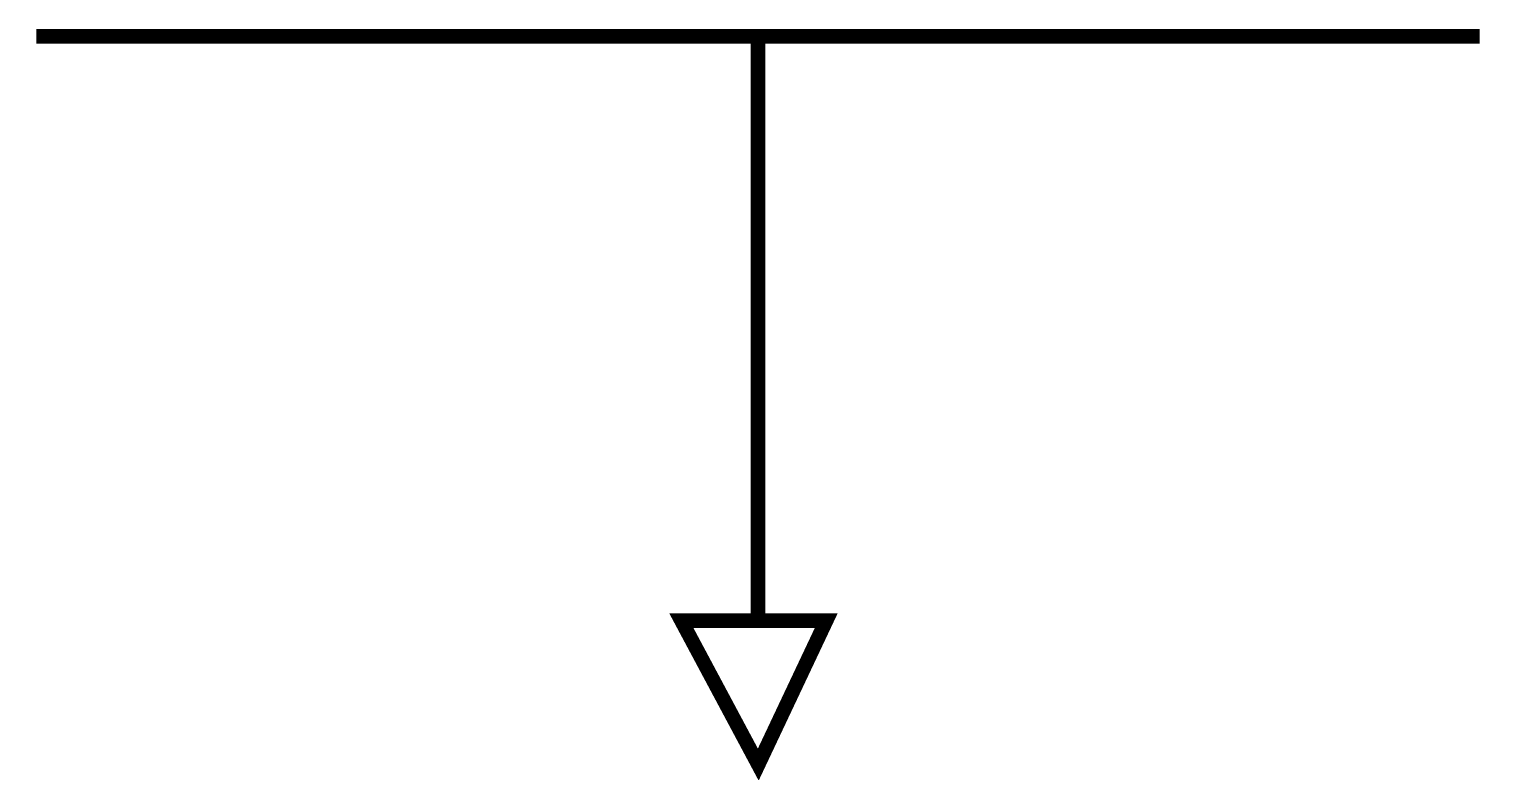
# Model space of a CAD drawing. Extents: x 2.9 to 13, y 1 to 6.2.
import ezdxf

# ---------------------------------------------------------------- set-up
doc = ezdxf.new("R2010")
doc.units = 0
doc.header["$MEASUREMENT"] = 0
doc.layers.get('0').update_dxf_attribs({"linetype": 'CONTINUOUS'})

msp = doc.modelspace()

# ---------------------------------------------------------------- linework, layer by layer
at = {"const_width": 0.1}
for points in [[(2.909, 6.142), (12.909, 6.142)], [(7.909, 2.142), (7.909, 6.142)], [(7.911, 1.093), (7.378, 2.091), (8.382, 2.091), (7.911, 1.093)]]:
    msp.add_lwpolyline(points, dxfattribs=at)

doc.saveas('drawing.dxf')
